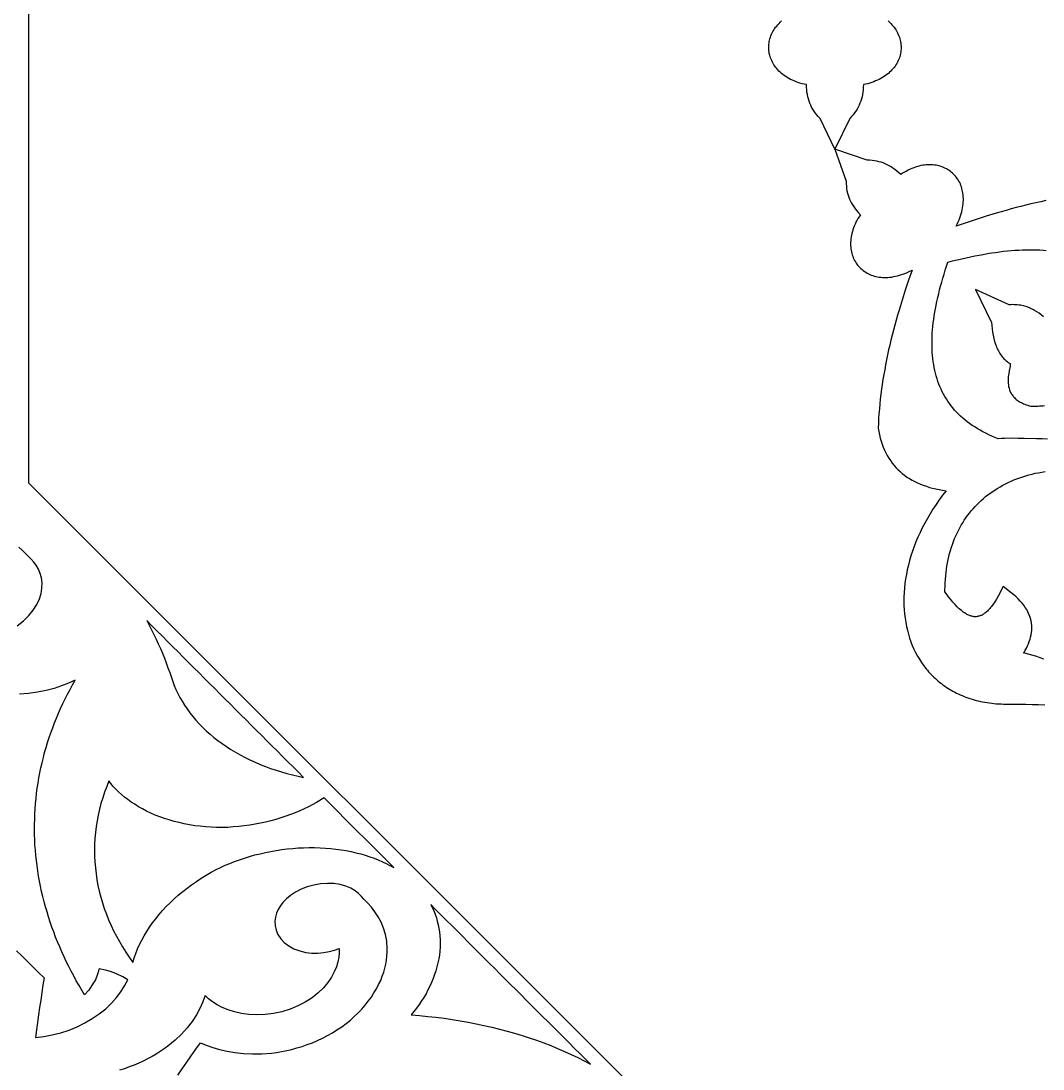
# Model space of a CAD drawing. Extents: x -535 to 1345, y -535 to 535.
# Drawn here: x -350.8 to -239.9, y -208.6 to -94.8 of the extents above; entities that cross this region are included whole.
import ezdxf

# ---------------------------------------------------------------- set-up
doc = ezdxf.new("R2010")
doc.units = 0
doc.layers.add('LAYER_1', color=18, linetype='CONTINUOUS')
doc.layers.add('LAYER_10', color=174, linetype='CONTINUOUS')

msp = doc.modelspace()

# ---------------------------------------------------------------- linework, layer by layer
at = {"layer": 'LAYER_1'}
for points in [[(-239.42, -140.21), (-240.01, -140.2), (-240.64, -140.19), (-241.97, -140.15), (-242.67, -140.14), (-243.37, -140.13), (-244.08, -140.14), (-244.43, -140.15), (-244.78, -140.17), (-245.14, -140.03), (-245.48, -139.89), (-245.81, -139.74), (-246.13, -139.58), (-246.45, -139.42), (-246.75, -139.25), (-247.05, -139.08), (-247.33, -138.9), (-247.61, -138.72), (-247.88, -138.53), (-248.14, -138.33), (-248.39, -138.13), (-248.63, -137.93), (-248.86, -137.72), (-249.09, -137.5), (-249.3, -137.28), (-249.51, -137.06), (-249.71, -136.83), (-249.89, -136.59), (-250.07, -136.35), (-250.25, -136.1), (-250.41, -135.85), (-250.56, -135.59), (-250.71, -135.33), (-250.85, -135.07), (-250.98, -134.79), (-251.1, -134.52), (-251.21, -134.24), (-251.32, -133.95), (-251.41, -133.66), (-251.5, -133.36), (-251.58, -133.06), (-251.66, -132.75), (-251.72, -132.44), (-251.78, -132.13), (-251.83, -131.81), (-251.87, -131.48), (-251.9, -131.15), (-251.93, -130.82), (-251.95, -130.48), (-251.96, -130.14), (-251.96, -129.79), (-251.96, -129.43), (-251.95, -129.08), (-251.93, -128.71), (-251.9, -128.35), (-251.87, -127.98), (-251.83, -127.6), (-251.78, -127.22), (-251.72, -126.84), (-251.66, -126.45), (-251.59, -126.06), (-251.51, -125.66), (-251.43, -125.26), (-251.34, -124.85), (-251.24, -124.44), (-251.14, -124.02), (-251.03, -123.61), (-250.91, -123.18), (-250.79, -122.76), (-250.66, -122.32), (-250.52, -121.89), (-250.38, -121.45), (-250.23, -121.01), (-249.73, -120.88), (-249.23, -120.75), (-248.74, -120.64), (-248.26, -120.53), (-247.79, -120.43), (-247.32, -120.33), (-246.85, -120.24), (-246.4, -120.16), (-245.94, -120.08), (-245.5, -120.01), (-245.06, -119.94), (-244.63, -119.88), (-244.2, -119.83), (-243.78, -119.79), (-243.36, -119.75), (-242.96, -119.72), (-242.55, -119.69), (-242.16, -119.67), (-241.77, -119.66), (-241.39, -119.66), (-241.01, -119.66), (-240.64, -119.67), (-240.28, -119.68), (-239.92, -119.7), (-239.57, -119.73)], [(-239.87, -126.94), (-240.11, -126.74), (-240.35, -126.56), (-240.59, -126.39), (-240.84, -126.24), (-240.97, -126.17), (-241.1, -126.1), (-241.23, -126.04), (-241.37, -125.98), (-241.5, -125.92), (-241.64, -125.87), (-241.78, -125.83), (-241.93, -125.79), (-242.08, -125.75), (-242.23, -125.72), (-242.38, -125.69), (-242.54, -125.67), (-242.71, -125.65), (-242.88, -125.64), (-243.05, -125.63), (-243.23, -125.62), (-243.41, -125.63), (-243.6, -125.63), (-247.26, -123.97), (-245.5, -127.54), (-245.47, -127.89), (-245.44, -128.25), (-245.39, -128.6), (-245.33, -128.94), (-245.25, -129.28), (-245.17, -129.61), (-245.07, -129.92), (-245.01, -130.08), (-244.96, -130.23), (-244.89, -130.37), (-244.83, -130.52), (-244.76, -130.65), (-244.69, -130.79), (-244.61, -130.92), (-244.53, -131.04), (-244.44, -131.16), (-244.36, -131.28), (-244.26, -131.39), (-244.17, -131.49), (-244.07, -131.59), (-243.96, -131.69), (-243.85, -131.77), (-243.74, -131.86), (-243.62, -131.93), (-243.5, -132), (-243.49, -132.05), (-243.48, -132.12), (-243.49, -132.2), (-243.5, -132.29), (-243.59, -132.79), (-243.64, -133.1), (-243.67, -133.26), (-243.69, -133.43), (-243.7, -133.6), (-243.71, -133.78), (-243.71, -133.96), (-243.7, -134.15), (-243.68, -134.33), (-243.65, -134.52), (-243.61, -134.7), (-243.55, -134.89), (-243.47, -135.07), (-243.43, -135.16), (-243.38, -135.25), (-243.33, -135.33), (-243.27, -135.42), (-243.21, -135.51), (-243.14, -135.59), (-243.07, -135.67), (-242.99, -135.75), (-242.91, -135.83), (-242.82, -135.91), (-242.73, -135.98), (-242.62, -136.05), (-242.52, -136.12), (-242.4, -136.19), (-242.28, -136.25), (-242.16, -136.32), (-242.02, -136.38), (-241.88, -136.43), (-241.73, -136.49), (-241.58, -136.54), (-241.41, -136.59), (-241.24, -136.63), (-240.86, -136.63), (-240.48, -136.63), (-240.3, -136.62), (-240.12, -136.61), (-239.94, -136.59), (-239.77, -136.56)], [(-239.83, -164.09), (-240.22, -163.95), (-240.6, -163.82), (-241, -163.7), (-241.4, -163.59), (-241.8, -163.49), (-242.02, -163.43), (-241.98, -163.37), (-241.85, -163.14), (-241.72, -162.91), (-241.61, -162.67), (-241.5, -162.43), (-241.41, -162.19), (-241.33, -161.95), (-241.26, -161.71), (-241.21, -161.46), (-241.17, -161.21), (-241.15, -160.96), (-241.14, -160.71), (-241.15, -160.46), (-241.17, -160.21), (-241.21, -159.96), (-241.27, -159.7), (-241.35, -159.46), (-241.45, -159.21), (-241.56, -158.96), (-241.69, -158.72), (-241.84, -158.49), (-242, -158.25), (-242.19, -158.02), (-242.39, -157.79), (-242.6, -157.57), (-242.84, -157.34), (-243.09, -157.12), (-243.36, -156.91), (-244.26, -156.23), (-244.8, -157.27), (-244.98, -157.59), (-245.16, -157.88), (-245.34, -158.15), (-245.52, -158.39), (-245.61, -158.5), (-245.7, -158.6), (-245.79, -158.7), (-245.87, -158.79), (-245.96, -158.88), (-246.05, -158.96), (-246.13, -159.03), (-246.22, -159.1), (-246.3, -159.16), (-246.38, -159.21), (-246.46, -159.26), (-246.54, -159.31), (-246.62, -159.35), (-246.7, -159.38), (-246.78, -159.41), (-246.86, -159.43), (-246.93, -159.45), (-247.01, -159.47), (-247.08, -159.48), (-247.16, -159.49), (-247.23, -159.49), (-247.31, -159.49), (-247.39, -159.49), (-247.47, -159.48), (-247.55, -159.47), (-247.63, -159.45), (-247.72, -159.43), (-247.8, -159.4), (-247.89, -159.37), (-247.98, -159.33), (-248.08, -159.29), (-248.17, -159.24), (-248.27, -159.18), (-248.37, -159.12), (-248.47, -159.06), (-248.57, -158.99), (-248.78, -158.82), (-249, -158.63), (-249.23, -158.42), (-249.45, -158.18), (-249.69, -157.92), (-249.93, -157.63), (-250.17, -157.32), (-250.42, -156.98), (-250.56, -156.78), (-250.56, -156.59), (-250.55, -156.2), (-250.54, -155.82), (-250.51, -155.44), (-250.48, -155.07), (-250.44, -154.71), (-250.4, -154.35), (-250.34, -153.99), (-250.28, -153.64), (-250.21, -153.29), (-250.13, -152.95), (-250.05, -152.62), (-249.95, -152.29), (-249.85, -151.96), (-249.75, -151.64), (-249.63, -151.33), (-249.51, -151.02), (-249.38, -150.72), (-249.24, -150.42), (-249.1, -150.13), (-248.95, -149.84), (-248.79, -149.56), (-248.63, -149.29), (-248.46, -149.02), (-248.28, -148.76), (-248.1, -148.5), (-247.91, -148.25), (-247.71, -148.01), (-247.5, -147.77), (-247.29, -147.53), (-247.08, -147.31), (-246.85, -147.09), (-246.62, -146.87), (-246.39, -146.66), (-246.15, -146.46), (-245.9, -146.26), (-245.64, -146.07), (-245.38, -145.89), (-245.12, -145.71), (-244.84, -145.54), (-244.57, -145.38), (-244.28, -145.22), (-243.99, -145.07), (-243.69, -144.92), (-243.39, -144.79), (-243.08, -144.65), (-242.77, -144.53), (-242.45, -144.41), (-242.12, -144.3), (-241.79, -144.2), (-241.45, -144.1), (-241.11, -144.02), (-240.76, -143.93), (-240.41, -143.86), (-240.05, -143.79), (-239.69, -143.73)], [(-351.22, -160.47), (-350.55, -159.94), (-349.97, -159.37), (-349.49, -158.78), (-349.11, -158.17), (-348.82, -157.56), (-348.64, -156.97), (-348.54, -156.38), (-348.53, -155.82), (-348.6, -155.29), (-348.73, -154.8), (-348.92, -154.33), (-349.16, -153.91), (-349.44, -153.57), (-349.71, -153.23), (-350.03, -152.91), (-350.35, -152.58), (-350.7, -152.27), (-351.05, -151.96)], [(-351.31, -195.75), (-350.71, -196.34), (-350.11, -196.93), (-349.52, -197.52), (-348.92, -198.11), (-348.32, -198.7), (-348.44, -199.5), (-348.56, -200.3), (-348.68, -201.11), (-348.8, -201.92), (-348.92, -202.73), (-349.03, -203.54), (-349.14, -204.35), (-349.26, -205.16), (-348.35, -205.05), (-347.43, -204.88), (-346.51, -204.65), (-345.61, -204.36), (-344.73, -204), (-343.88, -203.59), (-343.08, -203.12), (-342.32, -202.61), (-341.63, -202.05), (-341.01, -201.46), (-340.45, -200.84), (-339.97, -200.2), (-339.57, -199.55), (-339.24, -198.9), (-339.78, -198.58), (-340.37, -198.3), (-341, -198.06), (-341.66, -197.87), (-342.34, -197.72), (-342.51, -198.31), (-342.75, -198.9), (-343.08, -199.47), (-343.47, -200.02), (-343.92, -200.53), (-344.22, -200.02), (-344.52, -199.52), (-344.82, -199.01), (-345.09, -198.49), (-345.37, -197.97), (-345.64, -197.46), (-345.9, -196.93), (-346.15, -196.4), (-346.39, -195.87), (-346.62, -195.34), (-346.84, -194.8), (-347.07, -194.27), (-347.26, -193.72), (-347.46, -193.18), (-347.66, -192.64), (-347.83, -192.09), (-347.99, -191.54), (-348.16, -190.99), (-348.3, -190.43), (-348.44, -189.88), (-348.58, -189.32), (-348.69, -188.76), (-348.8, -188.2), (-348.91, -187.65), (-348.99, -187.08), (-349.07, -186.52), (-349.15, -185.96), (-349.2, -185.4), (-349.25, -184.84), (-349.3, -184.27), (-349.32, -183.71), (-349.34, -183.15), (-349.36, -182.58), (-349.35, -182.02), (-349.33, -181.46), (-349.32, -180.9), (-349.28, -180.34), (-349.24, -179.78), (-349.19, -179.22), (-349.12, -178.66), (-349.05, -178.1), (-348.97, -177.55), (-348.87, -176.99), (-348.76, -176.44), (-348.66, -175.89), (-348.53, -175.34), (-348.39, -174.79), (-348.26, -174.25), (-348.09, -173.7), (-347.93, -173.16), (-347.76, -172.62), (-347.57, -172.09), (-347.38, -171.56), (-347.18, -171.02), (-346.96, -170.5), (-346.74, -169.97), (-346.52, -169.45), (-346.27, -168.93), (-346.02, -168.41), (-345.77, -167.9), (-345.5, -167.39), (-345.22, -166.88), (-344.95, -166.38), (-345.65, -166.7), (-346.41, -167.01), (-347.23, -167.28), (-348.1, -167.51), (-349.03, -167.69), (-349.99, -167.82), (-350.98, -167.89)], [(-333.8, -209.28), (-333.32, -208.57), (-332.84, -207.85), (-332.34, -207.15), (-331.84, -206.45), (-331.34, -205.75), (-330.71, -206.01), (-330.01, -206.26), (-329.27, -206.48), (-328.46, -206.66), (-327.6, -206.81), (-326.68, -206.91), (-325.71, -206.96), (-324.69, -206.95), (-323.63, -206.87), (-323.09, -206.79), (-322.54, -206.71), (-321.99, -206.59), (-321.43, -206.47), (-320.87, -206.31), (-320.31, -206.15), (-319.75, -205.95), (-319.19, -205.75), (-318.64, -205.5), (-318.09, -205.25), (-317.56, -204.96), (-317.03, -204.67), (-316.53, -204.34), (-316.02, -204.01), (-315.55, -203.65), (-315.08, -203.28), (-314.65, -202.89), (-314.22, -202.49), (-313.84, -202.08), (-313.46, -201.66), (-313.13, -201.22), (-312.79, -200.78), (-312.52, -200.33), (-312.24, -199.89), (-312.02, -199.43), (-311.79, -198.98), (-311.63, -198.53), (-311.46, -198.08), (-311.35, -197.64), (-311.24, -197.2), (-311.17, -196.77), (-311.11, -196.34), (-311.1, -195.93), (-311.09, -195.51), (-311.14, -194.73), (-311.28, -193.99), (-311.48, -193.3), (-311.75, -192.66), (-312.06, -192.07), (-312.41, -191.53), (-312.79, -191.03), (-313.2, -190.58), (-313.62, -190.17), (-313.86, -189.85), (-314.18, -189.54), (-314.56, -189.24), (-315.03, -188.98), (-315.57, -188.75), (-316.18, -188.58), (-316.86, -188.47), (-317.57, -188.44), (-318.31, -188.49), (-319.05, -188.62), (-319.76, -188.81), (-320.43, -189.08), (-321.03, -189.39), (-321.56, -189.75), (-322.01, -190.12), (-322.39, -190.51), (-322.68, -190.9), (-322.91, -191.28), (-323.08, -191.67), (-323.2, -192.1), (-323.26, -192.55), (-323.25, -193.02), (-323.14, -193.51), (-322.94, -193.99), (-322.64, -194.45), (-322.25, -194.87), (-321.76, -195.24), (-321.2, -195.55), (-320.58, -195.78), (-319.92, -195.93), (-319.25, -196.01), (-318.6, -196.02), (-317.96, -195.96), (-317.37, -195.85), (-316.81, -195.7), (-316.31, -195.51), (-316.3, -195.97), (-316.34, -196.45), (-316.43, -196.96), (-316.59, -197.5), (-316.82, -198.06), (-317.13, -198.63), (-317.53, -199.21), (-318.01, -199.78), (-318.58, -200.33), (-319.23, -200.85), (-319.97, -201.33), (-320.77, -201.75), (-321.62, -202.1), (-322.51, -202.38), (-323.42, -202.57), (-324.33, -202.69), (-325.22, -202.72), (-326.08, -202.68), (-326.89, -202.57), (-327.65, -202.4), (-328.35, -202.17), (-328.98, -201.91), (-329.54, -201.61), (-330.04, -201.29), (-330.47, -200.96), (-330.84, -200.62), (-331.09, -201.31), (-331.4, -202.01), (-331.79, -202.71), (-332.25, -203.42), (-332.79, -204.12), (-333.41, -204.81), (-334.1, -205.47), (-334.48, -205.79), (-334.87, -206.1), (-335.28, -206.4), (-335.7, -206.7), (-336.15, -206.97), (-336.6, -207.25), (-337.08, -207.5), (-337.55, -207.75), (-338.05, -207.96), (-338.55, -208.18), (-339.07, -208.37), (-339.59, -208.56), (-340.12, -208.71)]]:
    msp.add_lwpolyline(points, dxfattribs=at)
for points in [[(-320.16, -176.94), (-320.72, -176.37), (-321.29, -175.8), (-321.86, -175.24), (-322.43, -174.67), (-322.99, -174.1), (-323.56, -173.54), (-324.13, -172.97), (-324.7, -172.4), (-325.26, -171.83), (-325.83, -171.27), (-326.4, -170.7), (-326.96, -170.13), (-327.53, -169.56), (-328.1, -169), (-328.67, -168.43), (-329.23, -167.86), (-329.8, -167.29), (-330.37, -166.73), (-330.94, -166.16), (-331.5, -165.59), (-332.07, -165.03), (-332.64, -164.46), (-333.21, -163.89), (-333.77, -163.32), (-334.34, -162.76), (-334.91, -162.19), (-335.47, -161.62), (-336.04, -161.05), (-336.61, -160.49), (-337.18, -159.92), (-336.92, -160.42), (-336.66, -160.92), (-336.4, -161.42), (-336.16, -161.93), (-335.92, -162.44), (-335.69, -162.95), (-335.48, -163.47), (-335.26, -163.99), (-335.05, -164.51), (-334.87, -165.04), (-334.68, -165.56), (-334.49, -166.09), (-334.34, -166.53), (-334.19, -166.96), (-334, -167.39), (-333.8, -167.82), (-333.57, -168.25), (-333.34, -168.68), (-333.07, -169.09), (-332.8, -169.51), (-332.5, -169.92), (-332.19, -170.32), (-331.84, -170.72), (-331.5, -171.11), (-331.11, -171.49), (-330.73, -171.87), (-330.31, -172.23), (-329.9, -172.59), (-329.45, -172.93), (-329, -173.27), (-328.52, -173.59), (-328.04, -173.9), (-327.54, -174.2), (-327.03, -174.49), (-326.5, -174.77), (-325.97, -175.04), (-325.42, -175.28), (-324.87, -175.53), (-324.3, -175.74), (-323.73, -175.96), (-323.14, -176.15), (-322.56, -176.34), (-321.96, -176.51), (-321.37, -176.67), (-320.76, -176.8)], [(-338.69, -197.02), (-338.53, -196.53), (-338.36, -196.05), (-338.16, -195.56), (-337.95, -195.08), (-337.7, -194.6), (-337.45, -194.13), (-337.16, -193.66), (-336.87, -193.19), (-336.54, -192.73), (-336.2, -192.28), (-335.83, -191.83), (-335.46, -191.39), (-335.05, -190.96), (-334.64, -190.54), (-334.19, -190.13), (-333.75, -189.72), (-333.27, -189.34), (-332.8, -188.95), (-332.3, -188.59), (-331.79, -188.23), (-331.27, -187.89), (-330.74, -187.56), (-330.2, -187.24), (-329.65, -186.93), (-329.16, -186.71), (-328.68, -186.48), (-328.16, -186.27), (-327.65, -186.06), (-327.11, -185.88), (-326.57, -185.69), (-326.01, -185.53), (-325.45, -185.36), (-324.88, -185.22), (-324.3, -185.09), (-323.71, -184.98), (-323.13, -184.86), (-322.53, -184.78), (-321.94, -184.7), (-321.34, -184.65), (-320.74, -184.6), (-320.15, -184.57), (-319.55, -184.55), (-318.96, -184.56), (-318.37, -184.57), (-317.79, -184.61), (-317.21, -184.65), (-316.65, -184.72), (-316.09, -184.79), (-315.54, -184.89), (-315, -184.99), (-314.48, -185.12), (-313.96, -185.24), (-313.47, -185.39), (-312.98, -185.55), (-312.51, -185.72), (-312.05, -185.9), (-311.61, -186.09), (-311.18, -186.29), (-310.78, -186.5), (-310.38, -186.72), (-310.92, -186.18), (-311.46, -185.64), (-311.99, -185.1), (-312.53, -184.56), (-313.07, -184.02), (-313.61, -183.48), (-314.15, -182.94), (-314.69, -182.4), (-315.23, -181.86), (-315.77, -181.32), (-316.31, -180.78), (-316.85, -180.24), (-317.39, -179.7), (-317.93, -179.16), (-318.75, -179.66), (-319.63, -180.13), (-320.57, -180.57), (-321.07, -180.77), (-321.57, -180.97), (-322.09, -181.16), (-322.62, -181.34), (-323.16, -181.5), (-323.71, -181.66), (-324.27, -181.79), (-324.84, -181.92), (-325.42, -182.03), (-326, -182.13), (-326.6, -182.2), (-327.19, -182.28), (-327.79, -182.32), (-328.39, -182.36), (-328.99, -182.36), (-329.59, -182.37), (-330.19, -182.34), (-330.78, -182.31), (-331.37, -182.24), (-331.96, -182.18), (-332.53, -182.08), (-333.1, -181.98), (-333.66, -181.85), (-334.21, -181.72), (-334.74, -181.56), (-335.26, -181.4), (-335.76, -181.21), (-336.26, -181.02), (-336.73, -180.81), (-337.2, -180.59), (-337.63, -180.36), (-338.07, -180.12), (-338.47, -179.86), (-338.86, -179.61), (-339.22, -179.34), (-339.58, -179.07), (-340.23, -178.5), (-340.8, -177.92), (-341.29, -177.32), (-341.52, -177.93), (-341.76, -178.53), (-341.95, -179.15), (-342.14, -179.77), (-342.3, -180.39), (-342.45, -181.02), (-342.56, -181.65), (-342.67, -182.28), (-342.74, -182.92), (-342.8, -183.56), (-342.83, -184.2), (-342.85, -184.84), (-342.83, -185.48), (-342.81, -186.12), (-342.75, -186.76), (-342.68, -187.4), (-342.58, -188.04), (-342.47, -188.67), (-342.32, -189.3), (-342.17, -189.93), (-341.97, -190.56), (-341.78, -191.18), (-341.55, -191.79), (-341.31, -192.4), (-341.04, -193), (-340.77, -193.6), (-340.46, -194.19), (-340.14, -194.77), (-339.8, -195.34), (-339.45, -195.91), (-339.07, -196.46)], [(-289.01, -208.08), (-289.59, -207.5), (-290.17, -206.92), (-290.75, -206.35), (-291.33, -205.77), (-291.91, -205.19), (-292.48, -204.61), (-293.06, -204.03), (-293.64, -203.45), (-294.22, -202.88), (-294.8, -202.3), (-295.38, -201.72), (-295.95, -201.14), (-296.53, -200.56), (-297.11, -199.98), (-297.69, -199.41), (-298.27, -198.83), (-298.85, -198.25), (-299.42, -197.67), (-300, -197.09), (-300.58, -196.51), (-301.16, -195.94), (-301.74, -195.36), (-302.32, -194.78), (-302.89, -194.2), (-303.47, -193.62), (-304.05, -193.04), (-304.63, -192.47), (-305.21, -191.89), (-305.79, -191.31), (-306.36, -190.73), (-306.03, -191.43), (-305.89, -191.8), (-305.75, -192.17), (-305.65, -192.55), (-305.54, -192.93), (-305.47, -193.33), (-305.4, -193.72), (-305.37, -194.13), (-305.33, -194.54), (-305.34, -194.96), (-305.34, -195.37), (-305.38, -195.8), (-305.41, -196.22), (-305.49, -196.65), (-305.57, -197.07), (-305.68, -197.5), (-305.79, -197.92), (-305.94, -198.35), (-306.08, -198.77), (-306.26, -199.19), (-306.45, -199.6), (-306.66, -200.01), (-306.87, -200.42), (-307.11, -200.82), (-307.36, -201.21), (-307.63, -201.6), (-307.9, -201.98), (-308.48, -202.71), (-307.59, -202.8), (-306.69, -202.88), (-305.8, -202.98), (-304.91, -203.09), (-304.04, -203.22), (-303.16, -203.36), (-302.3, -203.52), (-301.43, -203.68), (-300.58, -203.87), (-299.74, -204.05), (-298.91, -204.26), (-298.08, -204.48), (-297.26, -204.72), (-296.45, -204.95), (-295.66, -205.22), (-294.87, -205.48), (-294.1, -205.77), (-293.33, -206.06), (-292.59, -206.37), (-291.84, -206.69), (-291.12, -207.03), (-290.4, -207.36), (-289.71, -207.72)]]:
    msp.add_lwpolyline(points, close=True, dxfattribs=at)
at = {"layer": 'LAYER_10'}
msp.add_lwpolyline([(-350, 0), (-350, -144.97), (-144.97, -350), (0, -350), (144.97, -350), (350, -144.97), (350, 0), (350, 144.97), (144.97, 350), (0, 350), (-144.97, 350), (-350, 144.97)], close=True, dxfattribs=at)
for points in [[(-256.72, -94.81), (-256.57, -94.95), (-256.44, -95.09), (-256.31, -95.23), (-256.18, -95.37), (-256.07, -95.51), (-255.96, -95.66), (-255.87, -95.81), (-255.78, -95.97), (-255.7, -96.12), (-255.62, -96.28), (-255.56, -96.43), (-255.5, -96.59), (-255.45, -96.75), (-255.41, -96.91), (-255.37, -97.07), (-255.35, -97.23), (-255.33, -97.39), (-255.32, -97.56), (-255.32, -97.72), (-255.32, -97.88), (-255.33, -98.04), (-255.35, -98.2), (-255.38, -98.36), (-255.42, -98.52), (-255.46, -98.67), (-255.51, -98.83), (-255.57, -98.98), (-255.64, -99.13), (-255.71, -99.28), (-255.79, -99.43), (-255.88, -99.58), (-255.97, -99.72), (-256.08, -99.86), (-256.19, -100), (-256.31, -100.13), (-256.43, -100.26), (-256.56, -100.39), (-256.7, -100.51), (-256.85, -100.63), (-257, -100.74), (-257.16, -100.86), (-257.33, -100.96), (-257.51, -101.06), (-257.69, -101.16), (-257.88, -101.25), (-258.08, -101.34), (-258.28, -101.42), (-258.49, -101.49), (-258.71, -101.56), (-258.93, -101.63), (-259.17, -101.68), (-259.4, -101.73), (-259.42, -102.02), (-259.44, -102.29), (-259.47, -102.55), (-259.51, -102.81), (-259.56, -103.05), (-259.62, -103.29), (-259.69, -103.52), (-259.78, -103.75), (-259.87, -103.96), (-259.97, -104.18), (-260.09, -104.39), (-260.22, -104.6), (-260.37, -104.8), (-260.52, -105), (-260.7, -105.2), (-260.89, -105.41), (-262.5, -108.73), (-264.11, -105.41), (-264.3, -105.2), (-264.48, -105), (-264.63, -104.8), (-264.78, -104.59), (-264.91, -104.39), (-265.03, -104.18), (-265.13, -103.96), (-265.22, -103.75), (-265.31, -103.52), (-265.38, -103.29), (-265.44, -103.05), (-265.49, -102.81), (-265.53, -102.55), (-265.56, -102.29), (-265.58, -102.02), (-265.6, -101.73), (-265.83, -101.68), (-266.07, -101.63), (-266.29, -101.56), (-266.51, -101.49), (-266.72, -101.42), (-266.92, -101.34), (-267.12, -101.25), (-267.31, -101.16), (-267.49, -101.06), (-267.67, -100.96), (-267.84, -100.86), (-268, -100.74), (-268.15, -100.63), (-268.3, -100.51), (-268.44, -100.39), (-268.57, -100.26), (-268.69, -100.13), (-268.81, -100), (-268.92, -99.86), (-269.03, -99.72), (-269.12, -99.58), (-269.21, -99.43), (-269.29, -99.28), (-269.36, -99.13), (-269.43, -98.98), (-269.49, -98.83), (-269.54, -98.67), (-269.58, -98.52), (-269.62, -98.36), (-269.65, -98.2), (-269.67, -98.04), (-269.68, -97.88), (-269.68, -97.72), (-269.68, -97.56), (-269.67, -97.39), (-269.65, -97.23), (-269.63, -97.07), (-269.59, -96.91), (-269.55, -96.75), (-269.5, -96.59), (-269.44, -96.43), (-269.38, -96.27), (-269.3, -96.12), (-269.22, -95.97), (-269.13, -95.81), (-269.04, -95.66), (-268.93, -95.51), (-268.82, -95.37), (-268.69, -95.23), (-268.56, -95.09), (-268.43, -94.95), (-268.28, -94.81)], [(-239.62, -114.33), (-240.16, -114.45), (-240.69, -114.56), (-241.23, -114.69), (-241.77, -114.82), (-242.31, -114.95), (-242.85, -115.09), (-243.38, -115.23), (-243.93, -115.38), (-244.47, -115.53), (-245.01, -115.69), (-246.09, -116.02), (-247.18, -116.37), (-248.27, -116.73), (-249.36, -117.11), (-249.24, -116.87), (-249.13, -116.64), (-249.03, -116.41), (-248.95, -116.19), (-248.87, -115.97), (-248.8, -115.75), (-248.74, -115.53), (-248.69, -115.31), (-248.65, -115.1), (-248.61, -114.89), (-248.59, -114.69), (-248.57, -114.49), (-248.56, -114.29), (-248.56, -114.09), (-248.57, -113.9), (-248.59, -113.71), (-248.61, -113.53), (-248.64, -113.35), (-248.68, -113.18), (-248.72, -113), (-248.77, -112.84), (-248.83, -112.68), (-248.89, -112.52), (-248.96, -112.37), (-249.04, -112.22), (-249.13, -112.07), (-249.22, -111.94), (-249.31, -111.8), (-249.41, -111.68), (-249.52, -111.56), (-249.63, -111.44), (-249.75, -111.33), (-249.87, -111.22), (-250, -111.13), (-250.13, -111.03), (-250.27, -110.95), (-250.41, -110.87), (-250.56, -110.79), (-250.71, -110.72), (-250.86, -110.66), (-251.02, -110.61), (-251.18, -110.56), (-251.34, -110.52), (-251.51, -110.49), (-251.69, -110.46), (-251.86, -110.44), (-252.04, -110.43), (-252.22, -110.43), (-252.4, -110.43), (-252.59, -110.44), (-252.78, -110.46), (-252.97, -110.49), (-253.16, -110.53), (-253.35, -110.57), (-253.55, -110.62), (-253.75, -110.68), (-253.94, -110.75), (-254.14, -110.83), (-254.35, -110.92), (-254.55, -111.01), (-254.75, -111.12), (-254.96, -111.23), (-255.16, -111.36), (-255.36, -111.49), (-255.58, -111.3), (-255.78, -111.12), (-255.99, -110.96), (-256.2, -110.81), (-256.41, -110.67), (-256.62, -110.54), (-256.83, -110.43), (-257.05, -110.33), (-257.27, -110.24), (-257.49, -110.16), (-257.73, -110.1), (-257.96, -110.04), (-258.21, -110), (-258.47, -109.97), (-258.73, -109.95), (-259.01, -109.94), (-262.5, -108.73), (-261.29, -112.22), (-261.28, -112.5), (-261.26, -112.76), (-261.23, -113.02), (-261.19, -113.27), (-261.13, -113.51), (-261.07, -113.74), (-260.99, -113.96), (-260.9, -114.18), (-260.8, -114.4), (-260.69, -114.61), (-260.56, -114.82), (-260.42, -115.03), (-260.27, -115.24), (-260.11, -115.45), (-259.93, -115.66), (-259.74, -115.87), (-259.87, -116.07), (-260, -116.28), (-260.11, -116.48), (-260.22, -116.68), (-260.31, -116.88), (-260.4, -117.09), (-260.48, -117.29), (-260.55, -117.49), (-260.61, -117.68), (-260.66, -117.88), (-260.7, -118.07), (-260.74, -118.27), (-260.77, -118.46), (-260.79, -118.64), (-260.8, -118.83), (-260.8, -119.01), (-260.8, -119.19), (-260.79, -119.37), (-260.77, -119.55), (-260.74, -119.72), (-260.71, -119.89), (-260.67, -120.05), (-260.62, -120.21), (-260.57, -120.37), (-260.51, -120.53), (-260.44, -120.67), (-260.37, -120.82), (-260.28, -120.96), (-260.2, -121.1), (-260.11, -121.23), (-260.01, -121.36), (-259.9, -121.48), (-259.79, -121.6), (-259.68, -121.71), (-259.55, -121.82), (-259.43, -121.92), (-259.29, -122.02), (-259.16, -122.1), (-259.01, -122.19), (-258.87, -122.27), (-258.71, -122.34), (-258.56, -122.4), (-258.39, -122.46), (-258.23, -122.51), (-258.06, -122.56), (-257.88, -122.59), (-257.7, -122.62), (-257.52, -122.65), (-257.33, -122.66), (-257.14, -122.67), (-256.94, -122.67), (-256.75, -122.66), (-256.54, -122.64), (-256.34, -122.62), (-256.13, -122.58), (-255.92, -122.54), (-255.7, -122.49), (-255.49, -122.43), (-255.27, -122.36), (-255.04, -122.28), (-254.82, -122.2), (-254.59, -122.1), (-254.36, -121.99), (-254.13, -121.88), (-254.5, -122.97), (-254.86, -124.05), (-255.21, -125.14), (-255.54, -126.22), (-255.7, -126.77), (-255.85, -127.31), (-256, -127.85), (-256.14, -128.39), (-256.28, -128.92), (-256.42, -129.46), (-256.54, -130), (-256.67, -130.54), (-256.78, -131.07), (-256.9, -131.61), (-257, -132.15), (-257.1, -132.68), (-257.2, -133.21), (-257.29, -133.75), (-257.37, -134.28), (-257.44, -134.81), (-257.51, -135.34), (-257.58, -135.87), (-257.63, -136.4), (-257.68, -136.93), (-257.72, -137.46), (-257.76, -137.98), (-257.78, -138.51), (-257.8, -139.03), (-257.74, -139.4), (-257.67, -139.76), (-257.58, -140.11), (-257.48, -140.45), (-257.37, -140.78), (-257.25, -141.1), (-257.12, -141.41), (-256.97, -141.71), (-256.82, -142), (-256.65, -142.28), (-256.47, -142.55), (-256.29, -142.81), (-256.09, -143.05), (-255.88, -143.29), (-255.66, -143.52), (-255.43, -143.74), (-255.19, -143.94), (-254.94, -144.14), (-254.68, -144.33), (-254.41, -144.5), (-254.13, -144.67), (-253.84, -144.82), (-253.54, -144.97), (-253.23, -145.1), (-252.91, -145.23), (-252.58, -145.34), (-252.25, -145.45), (-251.9, -145.54), (-251.55, -145.63), (-251.18, -145.7), (-250.81, -145.76), (-250.43, -145.82), (-250.81, -146.31), (-251.18, -146.81), (-251.53, -147.32), (-251.86, -147.82), (-252.17, -148.32), (-252.47, -148.83), (-252.75, -149.34), (-253.02, -149.85), (-253.26, -150.36), (-253.49, -150.87), (-253.71, -151.38), (-253.9, -151.88), (-254.08, -152.39), (-254.25, -152.9), (-254.4, -153.4), (-254.53, -153.9), (-254.65, -154.4), (-254.75, -154.9), (-254.83, -155.39), (-254.9, -155.89), (-254.95, -156.37), (-254.99, -156.86), (-255.01, -157.34), (-255.02, -157.81), (-255.01, -158.28), (-254.98, -158.74), (-254.94, -159.2), (-254.89, -159.65), (-254.82, -160.1), (-254.74, -160.54), (-254.64, -160.97), (-254.52, -161.39), (-254.4, -161.81), (-254.25, -162.22), (-254.1, -162.62), (-253.93, -163.01), (-253.74, -163.39), (-253.54, -163.76), (-253.33, -164.12), (-253.1, -164.48), (-252.86, -164.82), (-252.73, -164.98), (-252.6, -165.15), (-252.47, -165.31), (-252.33, -165.47), (-252.19, -165.62), (-252.05, -165.78), (-251.9, -165.93), (-251.75, -166.07), (-251.6, -166.22), (-251.44, -166.36), (-251.28, -166.49), (-251.12, -166.63), (-250.95, -166.76), (-250.78, -166.89), (-250.61, -167.01), (-250.43, -167.13), (-250.25, -167.25), (-250.07, -167.36), (-249.88, -167.47), (-249.69, -167.58), (-249.5, -167.68), (-249.31, -167.78), (-249.11, -167.88), (-248.9, -167.97), (-248.7, -168.06), (-248.49, -168.15), (-248.28, -168.23), (-248.06, -168.31), (-247.85, -168.38), (-247.62, -168.45), (-247.4, -168.51), (-247.17, -168.58), (-246.94, -168.63), (-246.71, -168.69), (-246.47, -168.74), (-246.23, -168.78), (-245.99, -168.82), (-245.74, -168.86), (-245.49, -168.89), (-245.24, -168.92), (-244.99, -168.94), (-244.73, -168.96), (-244.47, -168.97), (-244.2, -168.98), (-243.94, -168.99), (-243.67, -168.99), (-243.08, -168.99), (-242.45, -168.99), (-241.78, -169), (-241.1, -169.01), (-240.41, -169.04), (-239.72, -169.07)]]:
    msp.add_lwpolyline(points, dxfattribs=at)

doc.saveas('drawing.dxf')
